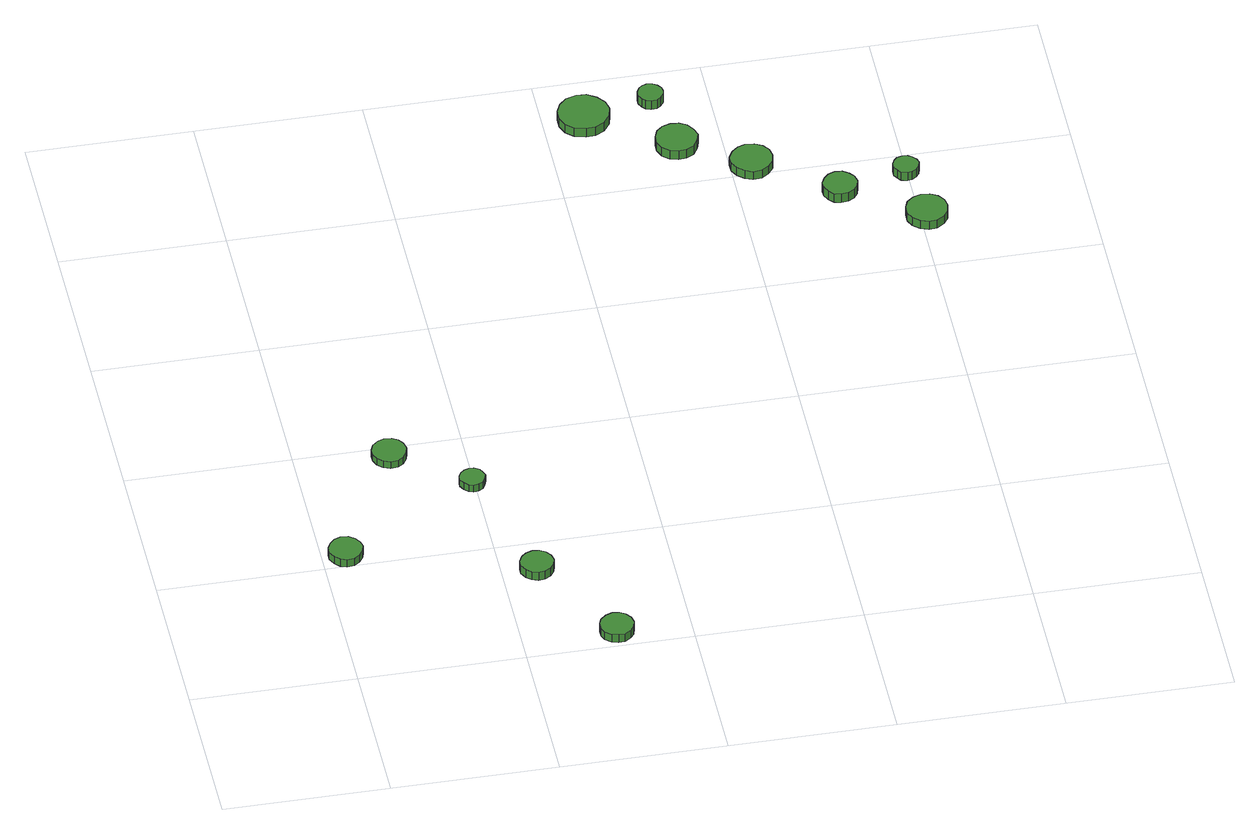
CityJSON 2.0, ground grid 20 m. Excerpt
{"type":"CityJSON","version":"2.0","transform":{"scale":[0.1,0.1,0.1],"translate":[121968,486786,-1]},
"CityObjects":{
"tree1":{"type":"SolitaryVegetationObject","attributes":{"function":"something"},"geometry":[{"type":"MultiSurface","lod":"1","boundaries":[[[0,1,2,3,4,5,6,7,8,9,10,11,12,13,14]],[[15,16,17,18,19,20,21,22,23,24,25,26,27,28,29]],[[0,29,28,1]],[[1,28,27,2]],[[2,27,26,3]],[[3,26,25,4]],[[4,25,24,5]],[[5,24,23,6]],[[6,23,22,7]],[[7,22,21,8]],[[8,21,20,9]],[[9,20,19,10]],[[10,19,18,11]],[[11,18,17,12]],[[12,17,16,13]],[[13,16,15,14]],[[14,15,29,0]]]}]},
"tree2":{"type":"SolitaryVegetationObject","attributes":{"function":"something"},"geometry":[{"type":"MultiSurface","lod":"1","boundaries":[[[30,31,32,33,34,35,36,37,38,39,40,41,42,43,44]],[[45,46,47,48,49,50,51,52,53,54,55,56,57,58,59]],[[30,59,58,31]],[[31,58,57,32]],[[32,57,56,33]],[[33,56,55,34]],[[34,55,54,35]],[[35,54,53,36]],[[36,53,52,37]],[[37,52,51,38]],[[38,51,50,39]],[[39,50,49,40]],[[40,49,48,41]],[[41,48,47,42]],[[42,47,46,43]],[[43,46,45,44]],[[44,45,59,30]]]}]},
"tree3":{"type":"SolitaryVegetationObject","attributes":{"function":"something"},"geometry":[{"type":"MultiSurface","lod":"1","boundaries":[[[60,61,62,63,64,65,66,67,68,69,70,71,72,73,74]],[[75,76,77,78,79,80,81,82,83,84,85,86,87,88,89]],[[60,89,88,61]],[[61,88,87,62]],[[62,87,86,63]],[[63,86,85,64]],[[64,85,84,65]],[[65,84,83,66]],[[66,83,82,67]],[[67,82,81,68]],[[68,81,80,69]],[[69,80,79,70]],[[70,79,78,71]],[[71,78,77,72]],[[72,77,76,73]],[[73,76,75,74]],[[74,75,89,60]]]}]},
"tree4":{"type":"SolitaryVegetationObject","attributes":{"function":"something"},"geometry":[{"type":"MultiSurface","lod":"1","boundaries":[[[90,91,92,93,94,95,96,97,98,99,100,101,102,103,104]],[[105,106,107,108,109,110,111,112,113,114,115,116,117,118,119]],[[90,119,118,91]],[[91,118,117,92]],[[92,117,116,93]],[[93,116,115,94]],[[94,115,114,95]],[[95,114,113,96]],[[96,113,112,97]],[[97,112,111,98]],[[98,111,110,99]],[[99,110,109,100]],[[100,109,108,101]],[[101,108,107,102]],[[102,107,106,103]],[[103,106,105,104]],[[104,105,119,90]]]}]},
"tree5":{"type":"SolitaryVegetationObject","attributes":{"function":"something"},"geometry":[{"type":"MultiSurface","lod":"1","boundaries":[[[120,121,122,123,124,125,126,127,128,129,130,131,132,133,134]],[[135,136,137,138,139,140,141,142,143,144,145,146,147,148,149]],[[120,149,148,121]],[[121,148,147,122]],[[122,147,146,123]],[[123,146,145,124]],[[124,145,144,125]],[[125,144,143,126]],[[126,143,142,127]],[[127,142,141,128]],[[128,141,140,129]],[[129,140,139,130]],[[130,139,138,131]],[[131,138,137,132]],[[132,137,136,133]],[[133,136,135,134]],[[134,135,149,120]]]}]},
"tree6":{"type":"SolitaryVegetationObject","attributes":{"function":"something"},"geometry":[{"type":"MultiSurface","lod":"1","boundaries":[[[150,151,152,153,154,155,156,157,158,159,160,161,162,163,164]],[[165,166,167,168,169,170,171,172,173,174,175,176,177,178,179]],[[150,179,178,151]],[[151,178,177,152]],[[152,177,176,153]],[[153,176,175,154]],[[154,175,174,155]],[[155,174,173,156]],[[156,173,172,157]],[[157,172,171,158]],[[158,171,170,159]],[[159,170,169,160]],[[160,169,168,161]],[[161,168,167,162]],[[162,167,166,163]],[[163,166,165,164]],[[164,165,179,150]]]}]},
"tree7":{"type":"SolitaryVegetationObject","attributes":{"function":"something"},"geometry":[{"type":"MultiSurface","lod":"1","boundaries":[[[180,181,182,183,184,185,186,187,188,189,190,191,192,193,194]],[[195,196,197,198,199,200,201,202,203,204,205,206,207,208,209]],[[180,209,208,181]],[[181,208,207,182]],[[182,207,206,183]],[[183,206,205,184]],[[184,205,204,185]],[[185,204,203,186]],[[186,203,202,187]],[[187,202,201,188]],[[188,201,200,189]],[[189,200,199,190]],[[190,199,198,191]],[[191,198,197,192]],[[192,197,196,193]],[[193,196,195,194]],[[194,195,209,180]]]}]},
"tree8":{"type":"SolitaryVegetationObject","attributes":{"function":"something"},"geometry":[{"type":"MultiSurface","lod":"1","boundaries":[[[210,211,212,213,214,215,216,217,218,219,220,221,222,223,224]],[[225,226,227,228,229,230,231,232,233,234,235,236,237,238,239]],[[210,239,238,211]],[[211,238,237,212]],[[212,237,236,213]],[[213,236,235,214]],[[214,235,234,215]],[[215,234,233,216]],[[216,233,232,217]],[[217,232,231,218]],[[218,231,230,219]],[[219,230,229,220]],[[220,229,228,221]],[[221,228,227,222]],[[222,227,226,223]],[[223,226,225,224]],[[224,225,239,210]]]}]},
"tree9":{"type":"SolitaryVegetationObject","attributes":{"function":"something"},"geometry":[{"type":"MultiSurface","lod":"1","boundaries":[[[240,241,242,243,244,245,246,247,248,249,250,251,252,253,254]],[[255,256,257,258,259,260,261,262,263,264,265,266,267,268,269]],[[240,269,268,241]],[[241,268,267,242]],[[242,267,266,243]],[[243,266,265,244]],[[244,265,264,245]],[[245,264,263,246]],[[246,263,262,247]],[[247,262,261,248]],[[248,261,260,249]],[[249,260,259,250]],[[250,259,258,251]],[[251,258,257,252]],[[252,257,256,253]],[[253,256,255,254]],[[254,255,269,240]]]}]},
"tree10":{"type":"SolitaryVegetationObject","attributes":{"function":"something"},"geometry":[{"type":"MultiSurface","lod":"1","boundaries":[[[270,271,272,273,274,275,276,277,278,279,280,281,282,283,284]],[[285,286,287,288,289,290,291,292,293,294,295,296,297,298,299]],[[270,299,298,271]],[[271,298,297,272]],[[272,297,296,273]],[[273,296,295,274]],[[274,295,294,275]],[[275,294,293,276]],[[276,293,292,277]],[[277,292,291,278]],[[278,291,290,279]],[[279,290,289,280]],[[280,289,288,281]],[[281,288,287,282]],[[282,287,286,283]],[[283,286,285,284]],[[284,285,299,270]]]}]},
"tree11":{"type":"SolitaryVegetationObject","attributes":{"function":"something"},"geometry":[{"type":"MultiSurface","lod":"1","boundaries":[[[300,301,302,303,304,305,306,307,308,309,310,311,312,313,314]],[[315,316,317,318,319,320,321,322,323,324,325,326,327,328,329]],[[300,329,328,301]],[[301,328,327,302]],[[302,327,326,303]],[[303,326,325,304]],[[304,325,324,305]],[[305,324,323,306]],[[306,323,322,307]],[[307,322,321,308]],[[308,321,320,309]],[[309,320,319,310]],[[310,319,318,311]],[[311,318,317,312]],[[312,317,316,313]],[[313,316,315,314]],[[314,315,329,300]]]}]},
"tree12":{"type":"SolitaryVegetationObject","attributes":{"function":"something"},"geometry":[{"type":"MultiSurface","lod":"1","boundaries":[[[330,331,332,333,334,335,336,337,338,339,340,341,342,343,344]],[[345,346,347,348,349,350,351,352,353,354,355,356,357,358,359]],[[330,359,358,331]],[[331,358,357,332]],[[332,357,356,333]],[[333,356,355,334]],[[334,355,354,335]],[[335,354,353,336]],[[336,353,352,337]],[[337,352,351,338]],[[338,351,350,339]],[[339,350,349,340]],[[340,349,348,341]],[[341,348,347,342]],[[342,347,346,343]],[[343,346,345,344]],[[344,345,359,330]]]}]}
},
"vertices":[
[49,220,18],[47,228,18],[42,235,18],[35,240,18],[26,241,18],[18,238,18],[12,232,18],[8,224,18],[8,216,18],[12,208,18],[18,202,18],[26,199,18],[35,200,18],[42,205,18],[47,212,18],[47,212,7],[42,205,7],[35,200,7],[26,199,7],[18,202,7],[12,208,7],[8,216,7],[8,224,7],[12,232,7],[18,238,7],[26,241,7],[35,240,7],[42,235,7],[47,228,7],[49,220,7],
[132,383,18],[130,392,18],[125,399,18],[118,403,18],[109,404,18],[101,401,18],[94,395,18],[91,387,18],[91,379,18],[94,371,18],[101,365,18],[109,362,18],[118,363,18],[125,367,18],[130,375,18],[130,375,8],[125,367,8],[118,363,8],[109,362,8],[101,365,8],[94,371,8],[91,379,8],[91,387,8],[94,395,8],[101,401,8],[109,404,8],[118,403,8],[125,399,8],[130,392,8],[132,383,8],
[262,153,19],[260,161,19],[255,168,19],[248,172,19],[240,173,19],[232,170,19],[226,165,19],[222,157,19],[222,149,19],[226,141,19],[232,136,19],[240,133,19],[248,134,19],[255,138,19],[260,145,19],[260,145,7],[255,138,7],[248,134,7],[240,133,7],[232,136,7],[226,141,7],[222,149,7],[222,157,7],[226,165,7],[232,170,7],[240,173,7],[248,172,7],[255,168,7],[260,161,7],[262,153,7],
[213,318,18],[211,324,18],[208,329,18],[202,333,18],[196,333,18],[190,331,18],[185,327,18],[182,321,18],[182,315,18],[185,309,18],[190,304,18],[196,302,18],[202,303,18],[208,306,18],[211,312,18],[211,312,8],[208,306,8],[202,303,8],[196,302,8],[190,304,8],[185,309,8],[182,315,8],[182,321,8],[185,327,8],[190,331,8],[196,333,8],[202,333,8],[208,329,8],[211,324,8],[213,318,8],
[332,26,19],[330,34,19],[325,41,19],[318,45,19],[310,46,19],[302,43,19],[295,37,19],[292,30,19],[292,21,19],[295,14,19],[302,8,19],[310,6,19],[318,6,19],[325,11,19],[330,17,19],[330,17,7],[325,11,7],[318,6,7],[310,6,7],[302,8,7],[295,14,7],[292,21,7],[292,30,7],[295,37,7],[302,43,7],[310,46,7],[318,45,7],[325,41,7],[330,34,7],[332,26,7],
[477,919,32],[474,932,32],[466,942,32],[455,949,32],[443,950,32],[430,946,32],[421,937,32],[416,926,32],[416,913,32],[421,901,32],[430,893,32],[443,889,32],[455,890,32],[466,896,32],[474,907,32],[474,907,19],[466,896,19],[455,890,19],[443,889,19],[430,893,19],[421,901,19],[416,913,19],[416,926,19],[421,937,19],[430,946,19],[443,950,19],[455,949,19],[466,942,19],[474,932,19],[477,919,19],
[569,854,32],[566,864,32],[560,873,32],[551,878,32],[541,879,32],[531,876,32],[523,869,32],[519,859,32],[519,849,32],[523,839,32],[531,832,32],[541,829,32],[551,830,32],[560,835,32],[566,844,32],[566,844,19],[560,835,19],[551,830,19],[541,829,19],[531,832,19],[523,839,19],[519,849,19],[519,859,19],[523,869,19],[531,876,19],[541,879,19],[551,878,19],[560,873,19],[566,864,19],[569,854,19],
[544,939,32],[543,945,32],[539,950,32],[534,953,32],[527,954,32],[521,952,32],[517,948,32],[514,942,32],[514,936,32],[517,930,32],[521,925,32],[527,923,32],[534,924,32],[539,927,32],[543,933,32],[543,933,19],[539,927,19],[534,924,19],[527,923,19],[521,925,19],[517,930,19],[514,936,19],[514,942,19],[517,948,19],[521,952,19],[527,954,19],[534,953,19],[539,950,19],[543,945,19],[544,939,19],
[647,801,32],[645,812,32],[639,820,32],[630,825,32],[619,826,32],[610,823,32],[602,816,32],[597,807,32],[597,796,32],[602,787,32],[610,780,32],[619,776,32],[630,777,32],[639,783,32],[645,791,32],[645,791,20],[639,783,20],[630,777,20],[619,776,20],[610,780,20],[602,787,20],[597,796,20],[597,807,20],[602,816,20],[610,823,20],[619,826,20],[630,825,20],[639,820,20],[645,812,20],[647,801,20],
[735,736,33],[733,745,33],[728,751,33],[721,756,33],[712,757,33],[704,754,33],[698,748,33],[694,740,33],[694,732,33],[698,724,33],[704,718,33],[712,716,33],[721,717,33],[728,721,33],[733,728,33],[733,728,20],[728,721,20],[721,717,20],[712,716,20],[704,718,20],[698,724,20],[694,732,20],[694,740,20],[698,748,20],[704,754,20],[712,757,20],[721,756,20],[728,751,20],[733,745,20],[735,736,20],
[830,674,32],[828,685,32],[822,693,32],[813,698,32],[803,699,32],[793,696,32],[785,689,32],[781,680,32],[781,669,32],[785,660,32],[793,653,32],[803,649,32],[813,650,32],[822,656,32],[828,664,32],[828,664,20],[822,656,20],[813,650,20],[803,649,20],[793,653,20],[785,660,20],[781,669,20],[781,680,20],[785,689,20],[793,696,20],[803,699,20],[813,698,20],[822,693,20],[828,685,20],[830,674,20],
[812,756,32],[810,762,32],[806,767,32],[801,770,32],[795,771,32],[788,769,32],[784,765,32],[781,759,32],[781,752,32],[784,747,32],[788,742,32],[795,740,32],[801,741,32],[806,744,32],[810,749,32],[810,749,20],[806,744,20],[801,741,20],[795,740,20],[788,742,20],[784,747,20],[781,752,20],[781,759,20],[784,765,20],[788,769,20],[795,771,20],[801,770,20],[806,767,20],[810,762,20],[812,756,20]
]}
